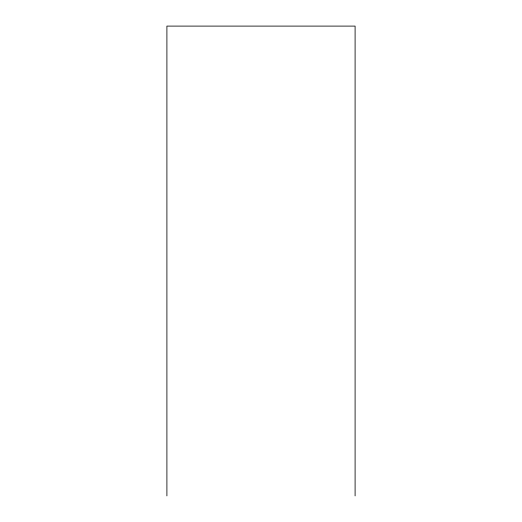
<?xml version="1.0" encoding="UTF-8"?>
<svg xmlns="http://www.w3.org/2000/svg" width="522" height="522" viewBox="0 0 522 522"><rect width="100%" height="100%" fill="white"/><g stroke="black" fill="none" stroke-linecap="round" stroke-linejoin="round"><path stroke-width="0.78" d="M355.097 495.9L355.097 26.1L166.903 26.1L166.903 495.9"/></g></svg>
